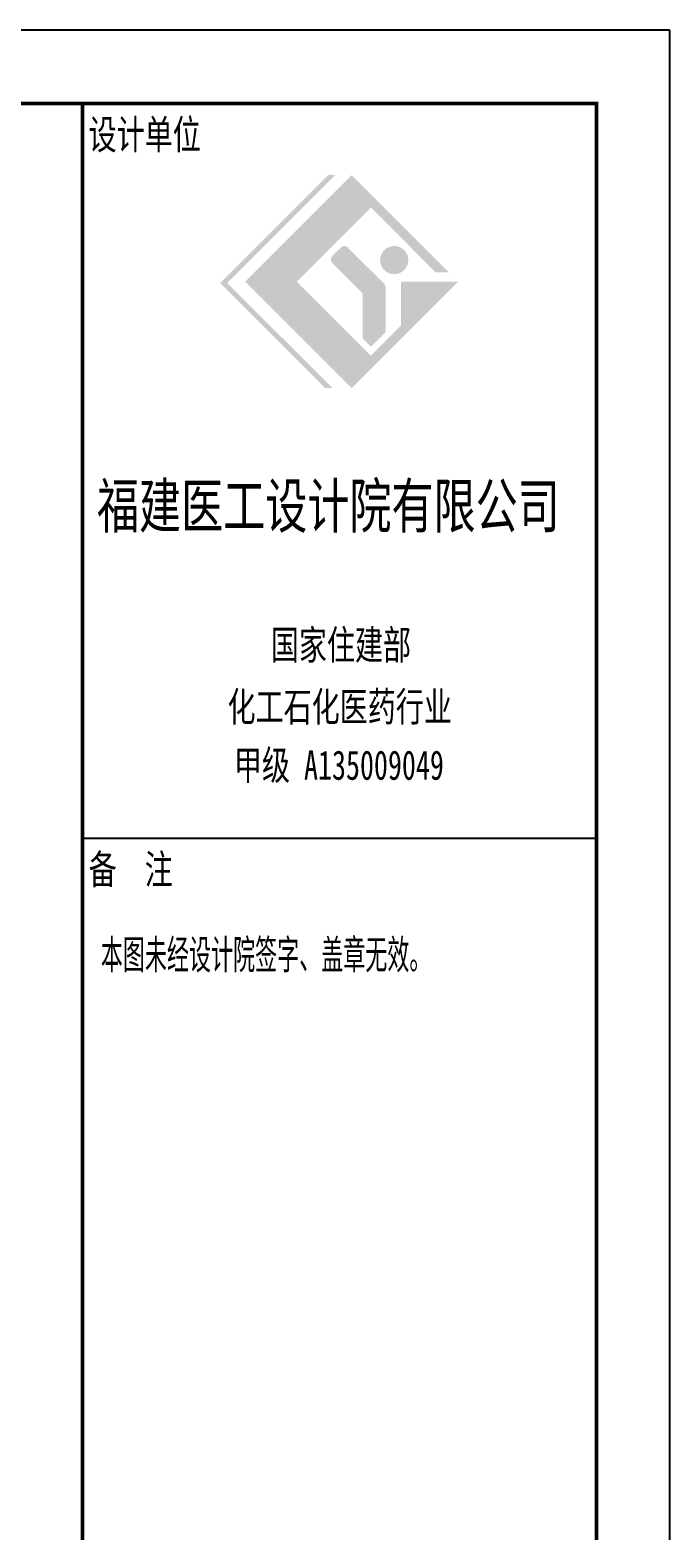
# Model space of a CAD drawing. Extents: x 287065 to 1473467, y 284802 to 344222.
# Drawn here: x 439332 to 448047, y 323788 to 344222 of the extents above; entities that cross this region are included whole.
import ezdxf

# ---------------------------------------------------------------- set-up
doc = ezdxf.new("R2010")
doc.units = 0
doc.header["$LTSCALE"] = 1000
doc.layers.add('FRAME', color=3, linetype='CONTINUOUS')
doc.layers.add('填充', color=8, linetype='CONTINUOUS')
doc.styles.add('FRAME', font='simhei.ttf', dxfattribs={"width": 0.7})

# ---------------------------------------------------------------- blocks, each defined once
blk = doc.blocks.new('A$C20674F94')
at = {"layer": 'FRAME'}
h = blk.add_hatch(color=256, dxfattribs=at)
h.paths.add_polyline_path([(79018, 55794), (80027, 56803), (80908, 55921), (81088, 55921), (79765, 57244), (78315, 55794), (79765, 54344), (81215, 55794), (80439, 55794), (80439, 55198), (80027, 54785)], flags=0)
edge = h.paths.add_edge_path(flags=0)
edge.add_arc((79844, 55606), 69.1, 0, 45, ccw=False)
edge.add_line((79913, 55606), (79913, 55022))
edge.add_line((79913, 55022), (80030, 54906))
edge.add_line((80030, 54906), (80228, 55104))
edge.add_line((80228, 55104), (80228, 55715))
edge.add_arc((80159, 55715), 69.1, 360, 405)
edge.add_line((80208, 55764), (79714, 56257))
edge.add_arc((79666, 56209), 69.1, 45, 135)
edge.add_line((79617, 56257), (79502, 56143))
edge.add_arc((79551, 56094), 69.1, 135, 225)
edge.add_line((79502, 56045), (79893, 55655))
edge = h.paths.add_edge_path(flags=0)
edge.add_arc((80345, 56087), 192, 0, 180)
edge.add_arc((80345, 56087), 192, 180, 360)
h.paths.add_polyline_path([(79406, 54344), (79504, 54344), (78072, 55775), (79541, 57244), (79444, 57244), (77975, 55775)], flags=0)
for p, q in [((84100, 59219), (0, 59219)), ((84100, -181), (84100, 59219)), ((83100, 58219), (2500, 58219)), ((76100, 58219), (76100, 819)), ((83100, 819), (83100, 58219)), ((76100, 48219), (83100, 48219))]:
    blk.add_line(p, q, dxfattribs=at)
at = {"layer": 'FRAME', "const_width": 50}
for points in [[(2500, 58219), (83100, 58219), (83100, 819), (2500, 819), (2500, 58219)], [(76100, 58219), (76100, 819)]]:
    blk.add_lwpolyline(points, dxfattribs=at)
at = {"layer": 'FRAME', "style": 'FRAME'}
for s, height, width, p in [('设计单位', 400, 0.7, (76183, 57597)), ('福建医工设计院有限公司', 600, 0.7, (76297, 52442)), ('国家住建部', 400, 0.7, (78665, 50648)), ('化工石化医药行业', 400, 0.7, (78075, 49806)), ('甲级 A135009049', 400, 0.7, (78162, 49012)), ('备  注', 400, 0.7, (76184, 47593)), ('本图未经设计院签字、盖章无效。', 400, 0.55, (76350, 46434))]:
    blk.add_text(s, height=height, dxfattribs=dict(at, width=width)).set_placement(p)

msp = doc.modelspace()

# ---------------------------------------------------------------- block references
at = {"layer": '填充'}
msp.add_blockref('A$C20674F94', (363946.972, 285002.708), dxfattribs=at)

doc.saveas('drawing.dxf')
